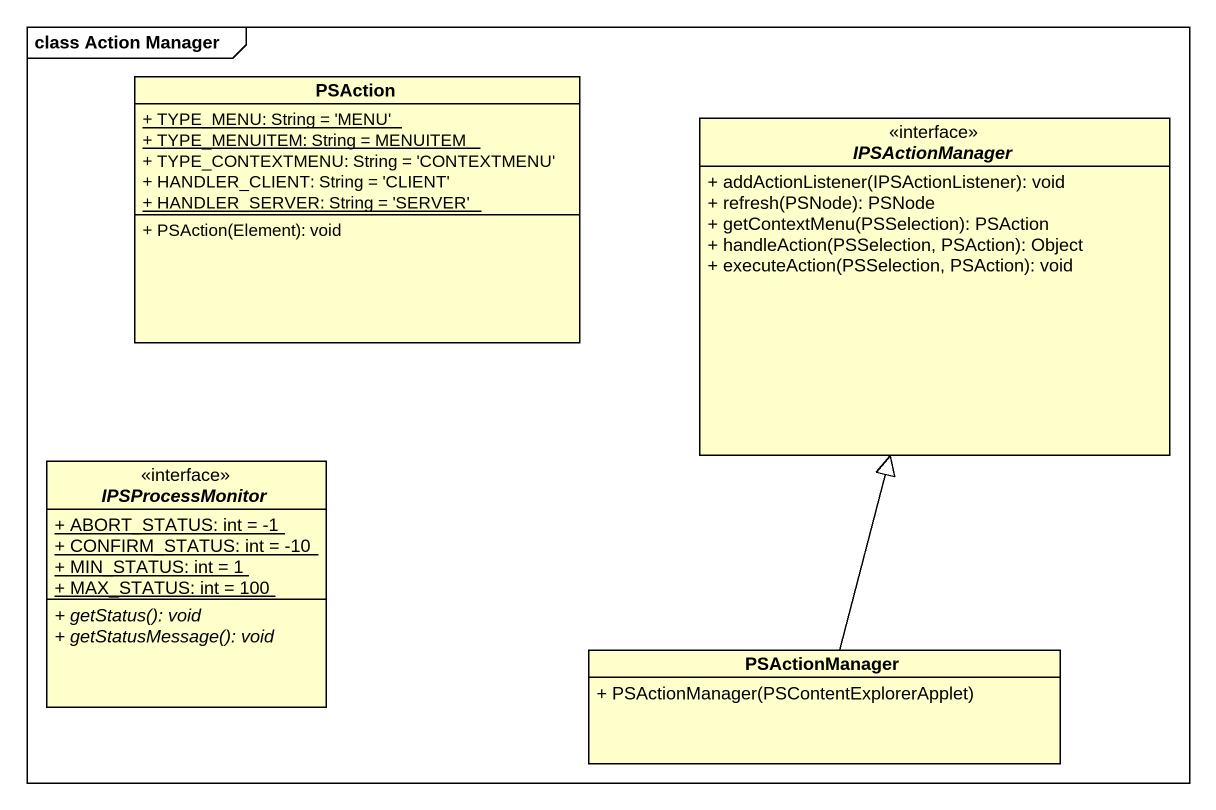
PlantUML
@startuml
mainframe class Action Manager
hide circle
hide empty members
skinparam classAttributeIconSize 0
class PSAction {
  {static} + TYPE_MENU: String = 'MENU'
  {static} + TYPE_MENUITEM: String = MENUITEM
  + TYPE_CONTEXTMENU: String = 'CONTEXTMENU'
  + HANDLER_CLIENT: String = 'CLIENT'
  {static} + HANDLER_SERVER: String = 'SERVER'
  + PSAction(Element): void
}
interface IPSActionManager <<interface>> {
  + addActionListener(IPSActionListener): void
  + refresh(PSNode): PSNode
  + getContextMenu(PSSelection): PSAction
  + handleAction(PSSelection, PSAction): Object
  + executeAction(PSSelection, PSAction): void
}
interface IPSProcessMonitor <<interface>> {
  {static} + ABORT_STATUS: int = -1
  {static} + CONFIRM_STATUS: int = -10
  {static} + MIN_STATUS: int = 1
  {static} + MAX_STATUS: int = 100
  {abstract} + getStatus(): void
  {abstract} + getStatusMessage(): void
}
class PSActionManager {
  + PSActionManager(PSContentExplorerApplet)
}
PSActionManager -up-|> IPSActionManager
@enduml
